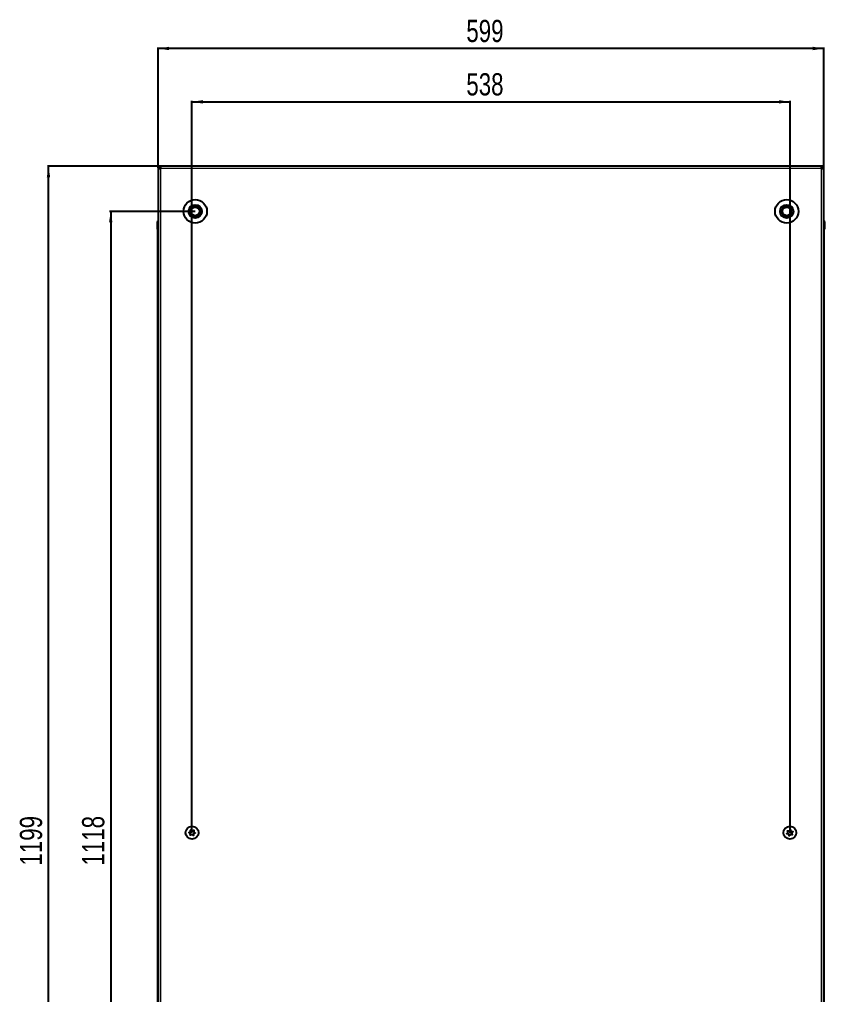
# Model space of a CAD drawing. Header units: millimetres. Extents: x 877 to 2763, y 126 to 1887.
# Drawn here: x 877 to 1601, y 1003 to 1880 of the extents above; entities that cross this region are included whole.
import ezdxf

# ---------------------------------------------------------------- set-up
doc = ezdxf.new("R2010")
doc.units = ezdxf.units.MM
doc.layers.add('FORMAT', color=7, linetype='Continuous')
doc.styles.add('SLDTEXTSTYLE0', font='TXT', dxfattribs={"width": 0.75})
doc.dimstyles.new('SLDDIMSTYLE0', dxfattribs={"dimtxt": 20, "dimasz": 10, "dimexe": 0, "dimexo": 0.0625, "dimgap": 5, "dimtad": 2, "dimdec": 1, "dimrnd": 1e-09, "dimzin": 12, "dimdsep": 46, "dimtxsty": 'SLDTEXTSTYLE0', "dimsah": 1, "dimcen": 0.09, "dimadec": 0, "dimazin": 3, "dimtfac": 1, "dimtofl": 0, "dimtmove": 0, "dimatfit": 3, "dimfxl": 0, "dimfrac": 2, "dimtolj": 1, "dimtzin": 12, "dimarcsym": 0})

# ---------------------------------------------------------------- blocks, each defined once
blk = doc.blocks.new('_D')
at = {"layer": 'FORMAT'}
for p, q in [((1001.16, 1747.66), (901.67, 1747.66)), ((902.67, 548.66), (902.67, 1747.66)), ((1001.16, 548.66), (901.67, 548.66))]:
    blk.add_line(p, q, dxfattribs=at)
for points in [[(902.67, 1747.66), (901.13, 1737.66), (904.21, 1737.66)], [(902.67, 548.66), (904.21, 558.66), (901.13, 558.66)]]:
    blk.add_solid(points, dxfattribs=at)
at = {"layer": 'FORMAT', "insert": (876.89, 1118.6), "char_height": 20, "attachment_point": 1, "rotation": 90, "style": 'SLDTEXTSTYLE0'}
blk.add_mtext('1199', dxfattribs=at)
blk = doc.blocks.new('_D_1')
at = {"layer": 'FORMAT'}
for p, q in [((1001.17, 1747.67), (1001.17, 1854.66)), ((1600.17, 1853.66), (1001.17, 1853.66)), ((1600.17, 1747.67), (1600.17, 1854.66))]:
    blk.add_line(p, q, dxfattribs=at)
for points in [[(1001.17, 1853.66), (1011.17, 1852.12), (1011.17, 1855.2)], [(1600.17, 1853.66), (1590.17, 1855.2), (1590.17, 1852.12)]]:
    blk.add_solid(points, dxfattribs=at)
at = {"layer": 'FORMAT', "insert": (1278.51, 1879.44), "char_height": 20, "attachment_point": 1, "style": 'SLDTEXTSTYLE0'}
blk.add_mtext('599', dxfattribs=at)
blk = doc.blocks.new('_D_3')
at = {"layer": 'FORMAT'}
for p, q in [((1031.67, 1148.17), (1031.67, 1806.66)), ((1031.67, 1805.66), (1569.67, 1805.66)), ((1569.67, 1148.17), (1569.67, 1806.66))]:
    blk.add_line(p, q, dxfattribs=at)
for points in [[(1031.67, 1805.66), (1041.67, 1804.12), (1041.67, 1807.2)], [(1569.67, 1805.66), (1559.67, 1807.2), (1559.67, 1804.12)]]:
    blk.add_solid(points, dxfattribs=at)
at = {"layer": 'FORMAT', "insert": (1278.51, 1831.44), "char_height": 20, "attachment_point": 1, "style": 'SLDTEXTSTYLE0'}
blk.add_mtext('538', dxfattribs=at)
blk = doc.blocks.new('_D_4')
at = {"layer": 'FORMAT'}
for p, q in [((1034.66, 1707.16), (957.67, 1707.16)), ((958.67, 1707.16), (958.67, 589.16)), ((1034.66, 589.16), (957.67, 589.16))]:
    blk.add_line(p, q, dxfattribs=at)
for points in [[(958.67, 1707.16), (957.13, 1697.16), (960.21, 1697.16)], [(958.67, 589.16), (960.21, 599.16), (957.13, 599.16)]]:
    blk.add_solid(points, dxfattribs=at)
at = {"layer": 'FORMAT', "insert": (932.89, 1118.6), "char_height": 20, "attachment_point": 1, "rotation": 90, "style": 'SLDTEXTSTYLE0'}
blk.add_mtext('1118', dxfattribs=at)

msp = doc.modelspace()

# ---------------------------------------------------------------- linework, layer by layer
at = {"color": 7, "linetype": 'Continuous', "lineweight": 25}
for p, q in [((1001.17, 1746.16), (1001.17, 1747.66)), ((1003.27, 1747.66), (1001.17, 1747.66)), ((1001.17, 1746.16), (1003.27, 1746.16)), ((1001.17, 1746.16), (1001.17, 1745.56)), ((1001.17, 1745.56), (1001.17, 550.76)), ((1001.17, 1745.56), (1003.27, 1745.56)), ((1003.27, 1747.66), (1003.27, 1745.56)), ((1598.07, 1747.66), (1003.27, 1747.66)), ((1598.07, 1745.56), (1598.07, 1747.66)), ((1600.17, 1747.66), (1598.07, 1747.66)), ((1598.07, 1746.16), (1600.17, 1746.16)), ((1598.07, 1745.56), (1600.17, 1745.56)), ((1600.17, 1746.16), (1600.17, 1747.66)), ((1600.17, 1745.56), (1600.17, 1746.16)), ((1600.17, 550.76), (1600.17, 1745.56)), ((1000.67, 1697.66), (1000.67, 1691.16)), ((1000.67, 1691.16), (1000.67, 1697.66)), ((1600.17, 1698.98), (1600.17, 1698.98)), ((1600.67, 1697.66), (1600.67, 1691.16)), ((1600.67, 1691.16), (1600.67, 1697.66)), ((1000.67, 1691.16), (1000.67, 1691.16)), ((1001.17, 1691.16), (1000.67, 1691.16)), ((1000.82, 1691.16), (1000.82, 605.16)), ((1600.17, 1691.16), (1600.67, 1691.16)), ((1600.52, 605.16), (1600.52, 1691.16)), ((1600.67, 1691.16), (1600.67, 1691.16)), ((1600.67, 1691.16), (1600.67, 1691.16))]:
    msp.add_line(p, q, dxfattribs=at)
at = {"color": 8, "linetype": 'Continuous', "lineweight": 18}
for p, q in [((1598.07, 1745.56), (1003.27, 1745.56)), ((1003.27, 1745.56), (1003.27, 550.76)), ((1598.07, 550.76), (1598.07, 1745.56)), ((1001.17, 1697.66), (1000.67, 1697.66)), ((1600.17, 1697.66), (1600.67, 1697.66))]:
    msp.add_line(p, q, dxfattribs=at)
at = {"color": 7, "linetype": 'Continuous', "lineweight": 25}
for centre, radius in [((1034.67, 1707.16), 10.5), ((1034.67, 1707.16), 6), ((1034.67, 1707.16), 3.9), ((1566.67, 1707.16), 10.5), ((1566.67, 1707.16), 6), ((1566.67, 1707.16), 3.9), ((1031.82, 1148.16), 5.79), ((1031.82, 1148.16), 1.85), ((1569.52, 1148.16), 5.79), ((1569.52, 1148.16), 1.85)]:
    msp.add_circle(centre, radius, dxfattribs=at)
for centre, radius, start, end in [((1034.67, 1707.16), 4.62, 120, 180), ((1034.67, 1707.16), 4.62, 60, 120), ((1034.67, 1707.16), 4.62, 360, 60), ((1566.67, 1707.16), 4.62, 120, 180), ((1566.67, 1707.16), 4.62, 60, 120), ((1566.67, 1707.16), 4.62, 0, 60), ((1034.67, 1707.16), 4.62, 180, 240), ((1034.67, 1707.16), 4.62, 240, 300), ((1034.67, 1707.16), 4.62, 300, 360), ((1566.67, 1707.16), 4.62, 180, 240), ((1566.67, 1707.16), 4.62, 240, 300), ((1566.67, 1707.16), 4.62, 300, 0), ((1002.67, 1697.66), 2, 138.57492, 180), ((1002.67, 1697.66), 2, 138.59038, 180), ((1598.67, 1697.66), 2, 33.94202, 41.40962), ((1598.67, 1697.66), 2, 0, 41.39416), ((1598.67, 1697.66), 2, 360, 18.58003)]:
    msp.add_arc(centre, radius, start, end, dxfattribs=at)
for points, knots in [([(1030.05, 1707.16), (1030.38, 1707.73), (1030.95, 1708.71), (1031.77, 1710.14), (1032.18, 1710.84), (1032.36, 1711.16)], [0, 0, 0, 0, 0.439131, 0.751378, 1, 1, 1, 1]), ([(1032.36, 1711.16), (1032.56, 1711.16), (1033.27, 1711.16), (1034.58, 1711.16), (1035.97, 1711.16), (1036.71, 1711.16), (1036.98, 1711.16)], [0, 0, 0, 0, 0.139329, 0.48527, 0.816356, 1, 1, 1, 1]), ([(1036.98, 1711.16), (1037.31, 1710.59), (1037.88, 1709.61), (1038.7, 1708.18), (1039.11, 1707.47), (1039.29, 1707.16)], [0, 0, 0, 0, 0.439131, 0.751378, 1, 1, 1, 1]), ([(1562.05, 1707.16), (1562.38, 1707.73), (1562.95, 1708.71), (1563.77, 1710.14), (1564.18, 1710.84), (1564.36, 1711.16)], [0, 0, 0, 0, 0.439131, 0.751378, 1, 1, 1, 1]), ([(1564.36, 1711.16), (1564.56, 1711.16), (1565.27, 1711.16), (1566.58, 1711.16), (1567.97, 1711.16), (1568.71, 1711.16), (1568.98, 1711.16)], [0, 0, 0, 0, 0.139329, 0.48527, 0.816356, 1, 1, 1, 1]), ([(1568.98, 1711.16), (1569.31, 1710.59), (1569.88, 1709.61), (1570.7, 1708.18), (1571.11, 1707.47), (1571.29, 1707.16)], [0, 0, 0, 0, 0.439131, 0.751378, 1, 1, 1, 1]), ([(1032.36, 1703.16), (1032.03, 1703.73), (1031.47, 1704.71), (1030.64, 1706.14), (1030.23, 1706.84), (1030.05, 1707.16)], [0, 0, 0, 0, 0.439131, 0.751378, 1, 1, 1, 1]), ([(1036.98, 1703.16), (1036.71, 1703.16), (1035.97, 1703.16), (1034.58, 1703.16), (1033.27, 1703.16), (1032.56, 1703.16), (1032.36, 1703.16)], [0, 0, 0, 0, 0.183644, 0.51473, 0.860671, 1, 1, 1, 1]), ([(1039.29, 1707.16), (1038.96, 1706.59), (1038.39, 1705.61), (1037.57, 1704.18), (1037.16, 1703.47), (1036.98, 1703.16)], [0, 0, 0, 0, 0.439131, 0.751378, 1, 1, 1, 1]), ([(1564.36, 1703.16), (1564.03, 1703.73), (1563.47, 1704.71), (1562.64, 1706.14), (1562.23, 1706.84), (1562.05, 1707.16)], [0, 0, 0, 0, 0.439131, 0.751378, 1, 1, 1, 1]), ([(1568.98, 1703.16), (1568.71, 1703.16), (1567.97, 1703.16), (1566.58, 1703.16), (1565.27, 1703.16), (1564.56, 1703.16), (1564.36, 1703.16)], [0, 0, 0, 0, 0.183644, 0.51473, 0.860671, 1, 1, 1, 1]), ([(1571.29, 1707.16), (1570.96, 1706.59), (1570.39, 1705.61), (1569.57, 1704.18), (1569.16, 1703.47), (1568.98, 1703.16)], [0, 0, 0, 0, 0.439131, 0.751378, 1, 1, 1, 1]), ([(1030.25, 1145.84), (1030.26, 1145.84), (1030.29, 1145.82), (1030.35, 1145.83), (1030.48, 1145.87), (1030.82, 1146.06), (1031.3, 1146.31), (1031.93, 1146.29), (1032.38, 1146.03), (1032.69, 1145.8), (1032.89, 1145.66), (1032.98, 1145.63), (1033.02, 1145.63), (1033.05, 1145.64), (1033.08, 1145.67), (1033.11, 1145.73), (1033.15, 1145.99), (1033.14, 1146.47), (1033.29, 1147.16), (1033.88, 1147.56), (1034.32, 1147.73), (1034.56, 1147.86), (1034.6, 1147.92), (1034.62, 1147.95), (1034.62, 1147.98), (1034.6, 1148.01), (1034.57, 1148.05), (1034.52, 1148.1), (1034.33, 1148.23), (1034, 1148.43), (1033.6, 1148.75), (1033.34, 1149.33), (1033.41, 1149.87), (1033.45, 1150.25), (1033.44, 1150.4), (1033.42, 1150.46), (1033.39, 1150.48), (1033.36, 1150.49), (1033.3, 1150.49), (1033.16, 1150.44), (1032.82, 1150.26), (1032.34, 1150), (1031.71, 1150.02), (1031.27, 1150.29), (1030.95, 1150.52), (1030.75, 1150.65), (1030.66, 1150.68), (1030.62, 1150.69), (1030.59, 1150.67), (1030.57, 1150.65), (1030.54, 1150.59), (1030.5, 1150.32), (1030.51, 1149.85), (1030.35, 1149.15), (1029.76, 1148.75), (1029.32, 1148.59), (1029.09, 1148.45), (1029.04, 1148.4), (1029.03, 1148.37), (1029.03, 1148.34), (1029.04, 1148.31), (1029.07, 1148.27), (1029.13, 1148.21), (1029.31, 1148.08), (1029.64, 1147.89), (1030.05, 1147.57), (1030.3, 1146.99), (1030.24, 1146.45), (1030.2, 1146.06), (1030.21, 1145.91), (1030.23, 1145.86), (1030.24, 1145.85), (1030.25, 1145.84)], [0, 0, 0, 0, 0.002009, 0.00442, 0.009365, 0.025528, 0.067705, 0.095786, 0.124646, 0.150342, 0.160519, 0.163394, 0.165697, 0.167245, 0.168874, 0.17077, 0.178606, 0.211994, 0.249994, 0.287995, 0.321383, 0.329219, 0.331115, 0.332744, 0.334292, 0.336217, 0.338535, 0.341318, 0.349662, 0.375358, 0.404217, 0.432298, 0.474475, 0.490639, 0.496669, 0.49844, 0.5, 0.502009, 0.50442, 0.509365, 0.525528, 0.567705, 0.595786, 0.624646, 0.650342, 0.660519, 0.663394, 0.665697, 0.667245, 0.668874, 0.67077, 0.678606, 0.711994, 0.749994, 0.787995, 0.821383, 0.829219, 0.831115, 0.832744, 0.834292, 0.836217, 0.838535, 0.841318, 0.849662, 0.875358, 0.904217, 0.932298, 0.974475, 0.990639, 0.996669, 0.99844, 1, 1, 1, 1]), ([(1570.02, 1150.91), (1570, 1150.92), (1569.98, 1150.92), (1569.92, 1150.89), (1569.82, 1150.79), (1569.58, 1150.48), (1569.25, 1150.06), (1568.66, 1149.82), (1568.15, 1149.88), (1567.77, 1149.96), (1567.53, 1150), (1567.44, 1150), (1567.4, 1149.98), (1567.37, 1149.96), (1567.36, 1149.93), (1567.36, 1149.86), (1567.43, 1149.6), (1567.63, 1149.17), (1567.77, 1148.47), (1567.4, 1147.87), (1567.06, 1147.53), (1566.9, 1147.32), (1566.88, 1147.25), (1566.88, 1147.22), (1566.9, 1147.19), (1566.92, 1147.16), (1566.96, 1147.14), (1567.04, 1147.11), (1567.26, 1147.07), (1567.64, 1147.02), (1568.14, 1146.9), (1568.61, 1146.47), (1568.77, 1145.95), (1568.89, 1145.58), (1568.96, 1145.45), (1569, 1145.41), (1569.03, 1145.4), (1569.07, 1145.4), (1569.12, 1145.43), (1569.23, 1145.53), (1569.46, 1145.83), (1569.8, 1146.26), (1570.38, 1146.5), (1570.89, 1146.44), (1571.28, 1146.35), (1571.51, 1146.31), (1571.61, 1146.32), (1571.65, 1146.34), (1571.67, 1146.36), (1571.68, 1146.39), (1571.69, 1146.46), (1571.61, 1146.72), (1571.41, 1147.15), (1571.27, 1147.85), (1571.64, 1148.45), (1571.98, 1148.79), (1572.14, 1149), (1572.16, 1149.07), (1572.16, 1149.1), (1572.15, 1149.13), (1572.12, 1149.15), (1572.08, 1149.17), (1572.01, 1149.2), (1571.78, 1149.25), (1571.4, 1149.29), (1570.9, 1149.42), (1570.44, 1149.84), (1570.27, 1150.36), (1570.16, 1150.74), (1570.09, 1150.87), (1570.04, 1150.91), (1570.02, 1150.91), (1570.02, 1150.91)], [0, 0, 0, 0, 0.002009, 0.00442, 0.009365, 0.025528, 0.067705, 0.095786, 0.124646, 0.150342, 0.160519, 0.163394, 0.165697, 0.167245, 0.168874, 0.17077, 0.178606, 0.211994, 0.249994, 0.287995, 0.321383, 0.329219, 0.331115, 0.332744, 0.334292, 0.336217, 0.338535, 0.341318, 0.349662, 0.375358, 0.404217, 0.432298, 0.474475, 0.490639, 0.496669, 0.49844, 0.5, 0.502009, 0.50442, 0.509365, 0.525528, 0.567705, 0.595786, 0.624646, 0.650342, 0.660519, 0.663394, 0.665697, 0.667245, 0.668874, 0.67077, 0.678606, 0.711994, 0.749994, 0.787995, 0.821383, 0.829219, 0.831115, 0.832744, 0.834292, 0.836217, 0.838535, 0.841318, 0.849662, 0.875358, 0.904217, 0.932298, 0.974475, 0.990639, 0.996669, 0.99844, 1, 1, 1, 1])]:
    msp.add_open_spline(points, degree=3, knots=knots, dxfattribs=at)

# ---------------------------------------------------------------- dimensions: what is measured, and where the dimension line sits
at = {"layer": 'FORMAT'}
for base, p1, p2, picture, middle in [((1001.17, 1853.66), (1600.17, 1747.66), (1001.17, 1747.66), '_D_1', (1300.67, 1853.66)), ((1569.67, 1805.66), (1031.67, 1148.16), (1569.67, 1148.16), '_D_3', (1300.67, 1805.66))]:
    dim = msp.add_linear_dim(base=base, p1=p1, p2=p2, dimstyle='SLDDIMSTYLE0', dxfattribs=at)
    dim.commit()
    dim.dimension.update_dxf_attribs({"geometry": picture, "text_midpoint": middle, "dimtype": 160})
for base, p1, p2, picture, middle in [((902.67, 1747.66), (1001.17, 548.66), (1001.17, 1747.66), '_D', (902.67, 1148.16)), ((958.67, 589.16), (1034.67, 1707.16), (1034.67, 589.16), '_D_4', (958.67, 1148.16))]:
    dim = msp.add_linear_dim(base=base, p1=p1, p2=p2, angle=90, dimstyle='SLDDIMSTYLE0', dxfattribs=at)
    dim.commit()
    dim.dimension.update_dxf_attribs({"geometry": picture, "text_midpoint": middle, "dimtype": 160})

doc.saveas('drawing.dxf')
